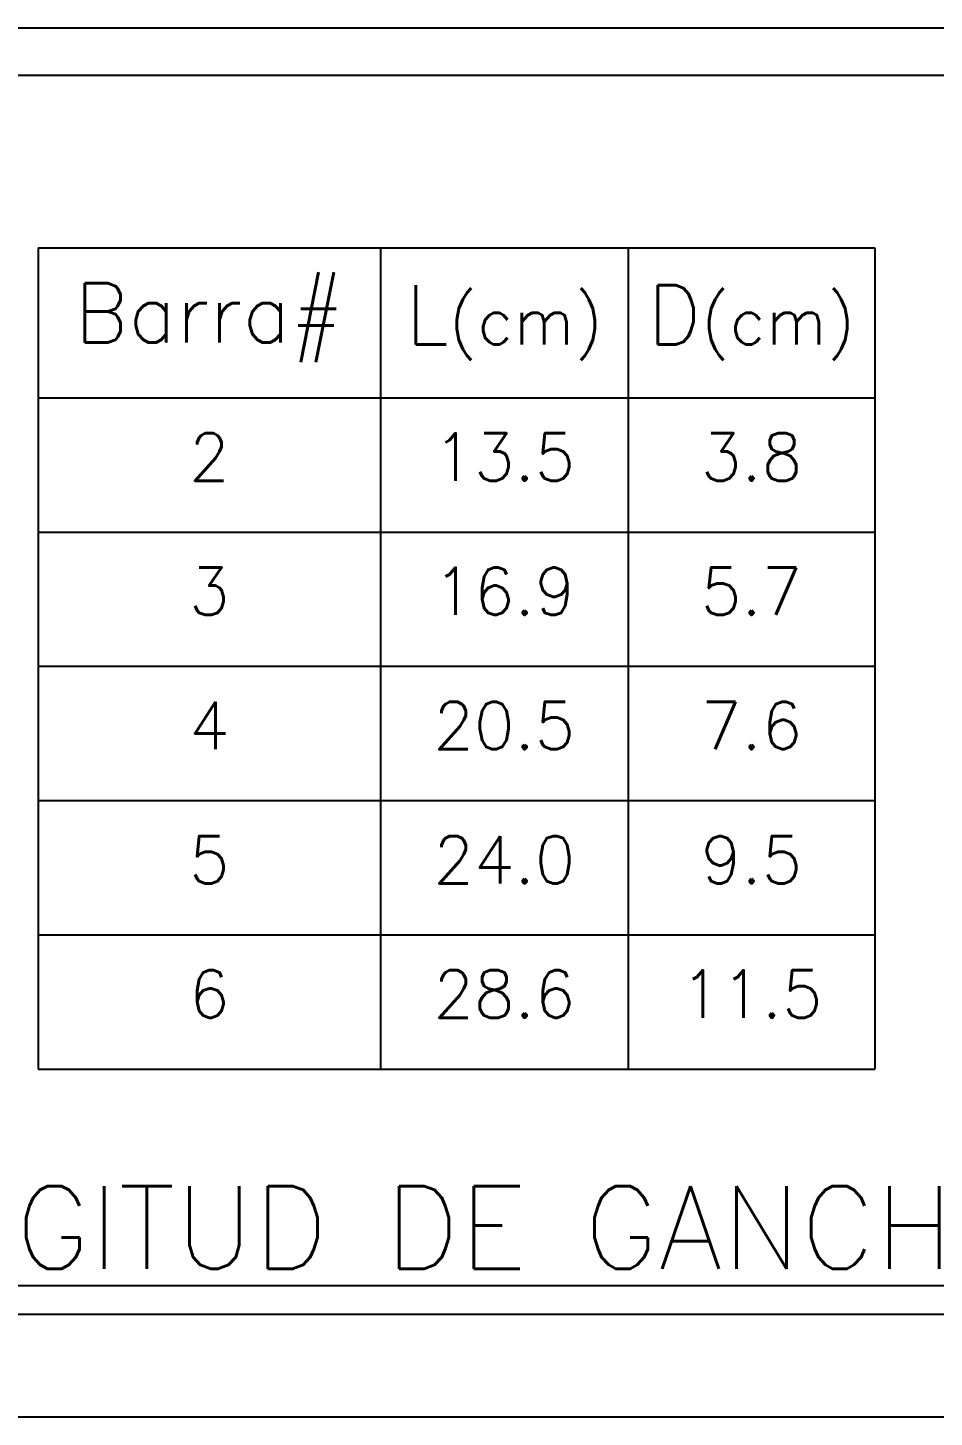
# Model space of a CAD drawing. Header units: millimetres. Extents: x -103 to 209, y -46 to 105.
# Drawn here: x 25.2 to 29.03, y -44.62 to -38.75 of the extents above; entities that cross this region are included whole.
import ezdxf
from ezdxf.enums import TextEntityAlignment as Align

# ---------------------------------------------------------------- set-up
doc = ezdxf.new("R2010")
doc.units = ezdxf.units.MM
doc.header["$LTSCALE"] = 0.01
for name, color, linetype in [('FC_BORDES', 4, 'Continuous'), ('FC_COTAS', 1, 'Continuous'), ('FC_R-200', 5, 'Continuous'), ('FC_R-80', 11, 'Continuous')]:
    doc.layers.add(name, color=color, linetype=linetype)
doc.layers.add('FC_HOJA', color=230, linetype='Continuous', plot=False)
doc.styles.add('FC_TEXT1', font='romans.shx')

# ---------------------------------------------------------------- blocks, each defined once
blk = doc.blocks.new('*U112')
at = {"layer": 'FC_R-200', "color": 4, "ltscale": 1.5}
blk.add_lwpolyline([(-0.053684, 0), (0.053684, 0)], dxfattribs=at)
at = {"layer": 'FC_R-200', "ltscale": 1.5, "style": 'FC_TEXT1'}
blk.add_attdef('%%UTÍTULO', text='', height=0.0035, dxfattribs=at).set_placement((0, 0.003656), align=Align.MIDDLE_CENTER)
at = {"layer": 'FC_R-80', "ltscale": 1.5, "style": 'FC_TEXT1'}
blk.add_attdef('ESCALA', text='', height=0.002, dxfattribs=at).set_placement((-0.05316, -0.0017), align=Align.MIDDLE_LEFT)
blk = doc.blocks.new('*T101')
at = {"layer": 'FC_BORDES', "color": 0, "linetype": 'ByBlock', "lineweight": -2, "transparency": 16777216}
for p, q in [((0, 0), (3.5323, 0)), ((0, 0), (0, -3.4667)), ((1.4444, 0), (1.4444, -3.4667)), ((2.4912, 0), (2.4912, -3.4667)), ((3.5323, 0), (3.5323, -3.4667)), ((0, -0.6333), (3.5323, -0.6333)), ((0, -1.2), (3.5323, -1.2)), ((0, -1.7667), (3.5323, -1.7667)), ((0, -2.3333), (3.5323, -2.3333)), ((0, -2.9), (3.5323, -2.9)), ((0, -3.4667), (3.5323, -3.4667))]:
    blk.add_line(p, q, dxfattribs=at)
at = {"layer": 'FC_BORDES', "color": 2, "transparency": 16777216, "char_height": 0.25, "attachment_point": 5, "style": 'FC_TEXT1'}
for s, insert, width in [('{\\C12;Barra#}', (0.7222, -0.3167), 1.444092), ('{\\C12;L\\H0.8x;\\C11;(cm)}', (1.9678, -0.3167), 1.046546), ('{\\C12;D\\H0.8x;\\C11;(cm)}', (3.0118, -0.3167), 1.040785)]:
    blk.add_mtext(s, dxfattribs=dict(at, insert=insert, width=width))
at = {"layer": 'FC_BORDES', "color": 11, "transparency": 16777216, "char_height": 0.2, "attachment_point": 2, "style": 'FC_TEXT1'}
for s, insert, width in [('2', (0.7222, -0.7833), 1.144392), ('13.5', (1.9678, -0.7833), 0.746846), ('3.8', (3.0118, -0.7833), 0.741085), ('3', (0.7222, -1.35), 1.144392), ('16.9', (1.9678, -1.35), 0.746846), ('5.7', (3.0118, -1.35), 0.741085), ('4', (0.7222, -1.9167), 1.144392), ('20.5', (1.9678, -1.9167), 0.746846), ('7.6', (3.0118, -1.9167), 0.741085), ('5', (0.7222, -2.4833), 1.144392), ('24.0', (1.9678, -2.4833), 0.746846), ('9.5', (3.0118, -2.4833), 0.741085), ('6', (0.7222, -3.05), 1.144392), ('28.6', (1.9678, -3.05), 0.746846), ('11.5', (3.0118, -3.05), 0.741085)]:
    blk.add_mtext(s, dxfattribs=dict(at, insert=insert, width=width))
blk = doc.blocks.new('FC_B_Gancho 180 y 135 h')
blk.add_blockref('*T101', (2.8428, 1.2675))
at = {"layer": 'FC_COTAS', "xscale": 100, "yscale": 100, "zscale": 100}
blk.add_blockref('*U112', (6.5114, -3.2338), dxfattribs=at).add_auto_attribs({'%%UTÍTULO': '%%ULONGITUD DE GANCHOS PARA ESTRIBOS'})

msp = doc.modelspace()

# ---------------------------------------------------------------- linework, layer by layer
at = {"layer": 'FC_HOJA', "ltscale": 0.6}
msp.add_lwpolyline([(19.93174, -38.75488), (37.97048, -38.75488), (37.97048, -44.61999), (19.93174, -44.61999)], close=True, dxfattribs=at)
msp.add_lwpolyline([(19.93174, -38.95488), (37.97048, -38.95488)], dxfattribs=at)

# ---------------------------------------------------------------- block references
msp.add_blockref('FC_B_Gancho 180 y 135 h', (22.40595, -40.95093))

doc.saveas('drawing.dxf')
